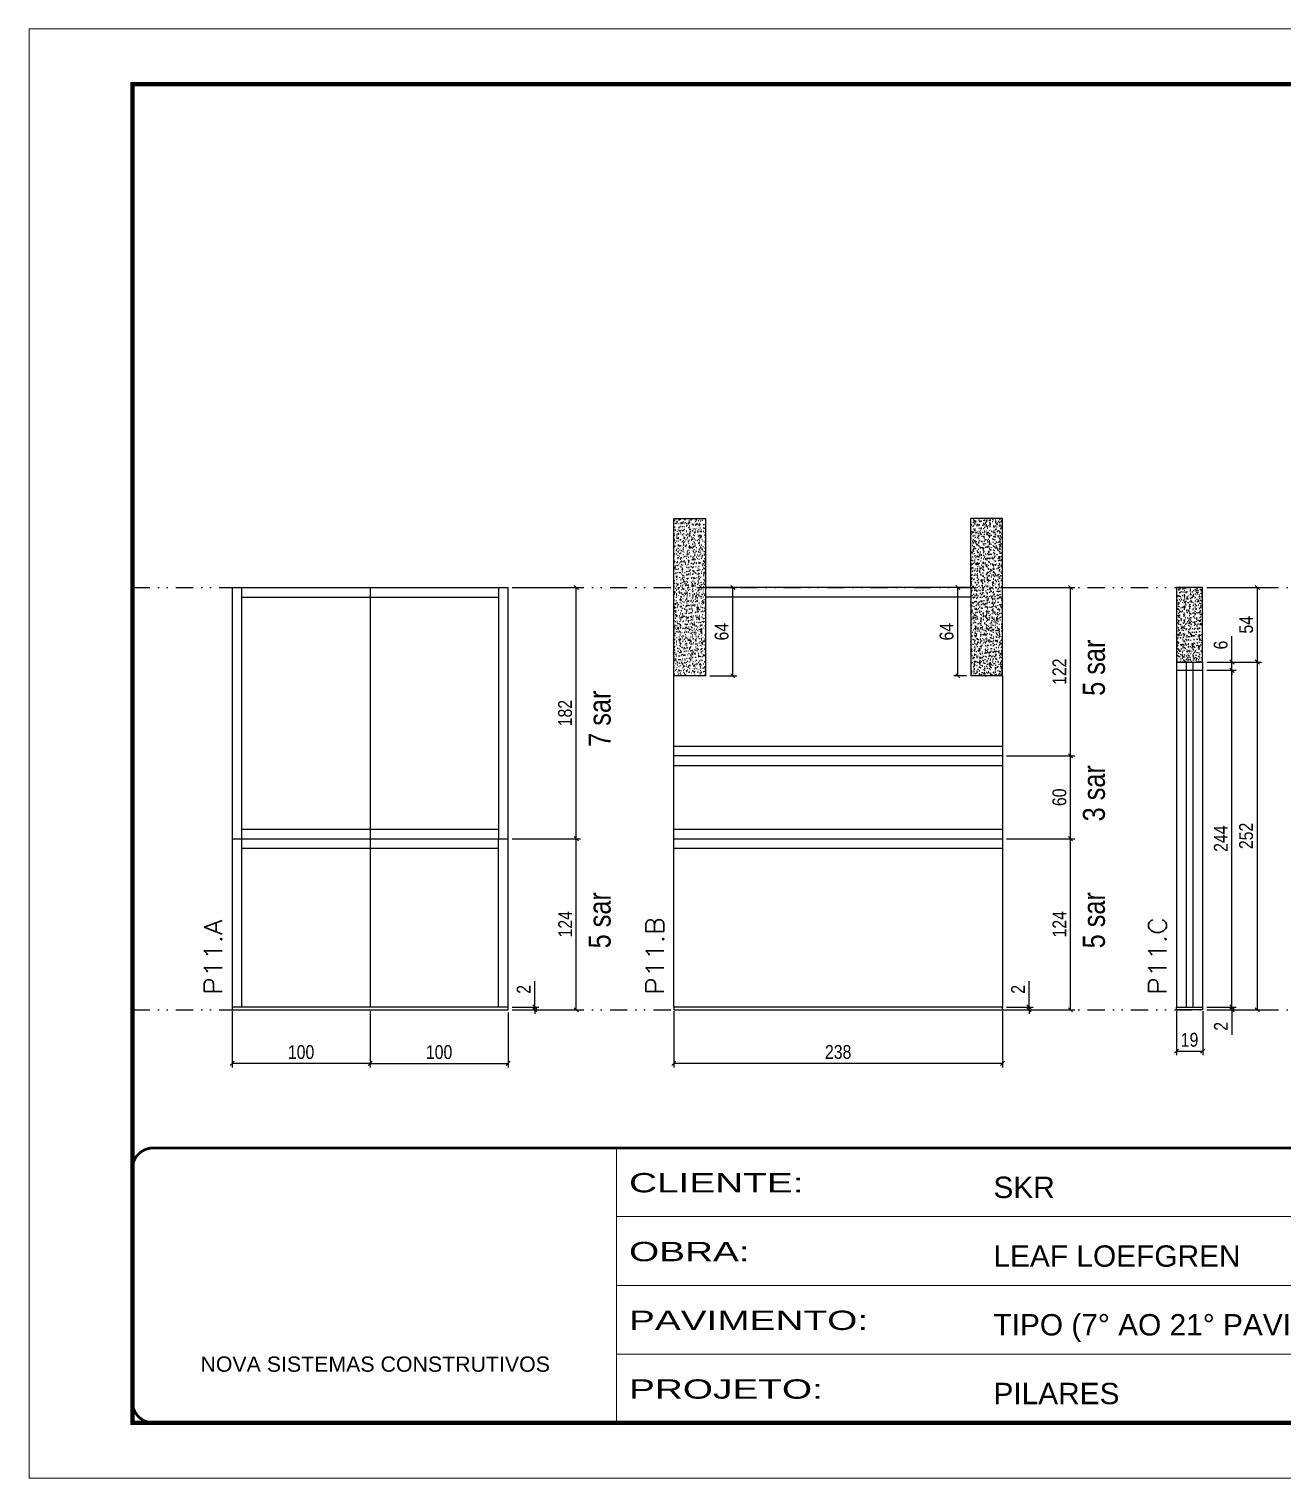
# Model space of a CAD drawing. Extents: x 14400 to 27878, y -21631 to 6985.
# Drawn here: x 16012 to 16920, y 1340 to 2390 of the extents above; entities that cross this region are included whole.
import ezdxf

# ---------------------------------------------------------------- set-up
doc = ezdxf.new("R2010")
doc.units = 0
for name, pattern in [('CONTINUO', [0]), ('DASHED', [0.75, 0.5, -0.25]), ('DIVIDE2', [0.625, 0.25, -0.125, 0, -0.125, 0, -0.125])]:
    doc.linetypes.add(name, pattern=pattern)
for name, color, linetype in [('COTA', 241, 'Continuous'), ('NOMENCLATURA', 7, 'Continuous'), ('Nível', 160, 'Continuous'), ('Painéis', 200, 'Continuous'), ('SARR_2.2x7', 40, 'Continuous')]:
    doc.layers.add(name, color=color, linetype=linetype)
for name, color, linetype, lineweight in [('Folhas', 255, 'Continuous', 9), ('SARRAFO DE PRESSAO', 251, 'DASHED', 9), ('Texto Seção', 7, 'Continuous', 15)]:
    doc.layers.add(name, color=color, linetype=linetype, lineweight=lineweight)
doc.styles.add('ARIAL', font='arial.ttf')
doc.styles.add('ARIAL_NARROW', font='ARIALN.TTF', dxfattribs={"height": 0.2})
doc.styles.add('COTA TECNICA', font='techl___.ttf', dxfattribs={"height": 10})
doc.styles.add('COTA TECNICA-50', font='techl___.ttf', dxfattribs={"height": 10})
doc.styles.add('REGUA-120', font='ROMANS.shx', dxfattribs={"height": 15})
doc.styles.add('Tecnologia', font='')
doc.styles.get('Tecnologia').set_extended_font_data('Forgotten Futurist')
doc.dimstyles.new('COTA PAINEL-50', dxfattribs={"dimtxt": 10, "dimasz": 3, "dimexe": 3, "dimexo": 3, "dimgap": 3, "dimtad": 1, "dimdec": 1, "dimzin": 12, "dimdsep": 46, "dimtxsty": 'COTA TECNICA-50', "dimblk1": 'OBLIQUE', "dimblk2": 'OBLIQUE', "dimsah": 1, "dimcen": 0.9, "dimclrd": 4, "dimclre": 4, "dimclrt": 240, "dimadec": 1, "dimazin": 3, "dimtfac": 1, "dimtdec": 1, "dimtmove": 0, "dimatfit": 3, "dimfxl": 1, "dimtolj": 1, "dimtzin": 12, "dimarcsym": 0})
doc.dimstyles.new('PAINEL', dxfattribs={"dimtxt": 10, "dimasz": 3, "dimexe": 3, "dimexo": 3, "dimgap": 3, "dimtad": 1, "dimdec": 1, "dimzin": 12, "dimdsep": 46, "dimtxsty": 'COTA TECNICA', "dimblk1": 'OBLIQUE', "dimblk2": 'OBLIQUE', "dimsah": 1, "dimcen": 0.9, "dimclrd": 4, "dimclre": 4, "dimclrt": 240, "dimadec": 1, "dimazin": 3, "dimtfac": 1, "dimtdec": 1, "dimtmove": 0, "dimatfit": 3, "dimfxl": 1, "dimtolj": 1, "dimtzin": 12, "dimarcsym": 0})
pattern_1 = [(50, (-1555.879, -1148.575), (5.4655401, -0.4781726), [0.5715, -6.2865]), (355, (-1555.879, -1148.575), (-1.0573026, 5.7317054), [0.4572, -5.0292175]), (100.451445, (-1555.4234, -1148.615), (4.4082374, 5.2535326), [0.4857003, -5.3427073]), (46.1842, (-1555.879, -1147.051), (8.1323712, -1.2612698), [0.85725, -9.42975]), (96.63556, (-1555.201, -1147.156), (7.122124, 7.4227837), [0.7285507, -8.0140682]), (351.18415, (-1555.879, -1147.051), (7.122124, 7.4227837), [0.685799, -7.543792]), (21, (-1555.117, -1147.432), (4.5484317, -3.067956), [0.5715, -6.2865]), (326, (-1555.117, -1147.432), (1.8540609, 5.525639), [0.4572, -5.0292]), (71.451445, (-1554.738, -1147.688), (6.4024926, 2.457683), [0.4857003, -5.3426981]), (37.5, (-1555.8788, -1148.5751), (0.0926581, 2.53665117), [0, -4.96824, 0, -5.1054, 0, -5.04825]), (7.5, (-1555.8788, -1148.575), (2.00458988, 3.00541724), [0, -2.91084, 0, -4.85394, 0, -1.92405]), (327.5, (-1557.578, -1148.5751), (4.06771786, -0.17186232), [0, -1.905, 0, -5.9436, 0, -7.8867]), (317.5, (-1558.34, -1148.575), (4.44387544, 0.7627947), [0, -2.4765, 0, -3.94716, 0, -5.6007])]

# ---------------------------------------------------------------- blocks, each defined once
blk = doc.blocks.new('9999999999')
at = {"color": 30, "linetype": 'CONTINUO'}
for p, q in [((98564.6, 34230.2), (98564.6, 34429.4)), ((98564.6, 34379.6), (99584, 34379.6)), ((98564.6, 34329.8), (99488, 34329.8)), ((98564.6, 34280), (99488, 34280))]:
    blk.add_line(p, q, dxfattribs=at)
at = {"color": 30, "linetype": 'CONTINUO', "const_width": 2}
blk.add_lwpolyline([(99584, 34230.2), (99584, 34414.4, 0.414214), (99569, 34429.4), (98229, 34429.4, 0.414214), (98214, 34414.4), (98214, 34245.2, 0.414214), (98229, 34230.2), (99584, 34230.2)], format="xyb", dxfattribs=at)
at = {"layer": 'Folhas'}
blk.add_lwpolyline([(98139, 34190.2), (99624, 34190.2), (99624, 35240.2), (98139, 35240.2)], close=True, dxfattribs=at)
at = {"layer": 'Folhas', "color": 30, "const_width": 3}
blk.add_lwpolyline([(98214, 34230.2), (99584, 34230.2), (99584, 35200.2), (98214, 35200.2)], close=True, dxfattribs=at)
at = {"color": 7, "linetype": 'Continuous', "ltscale": 5, "style": 'ARIAL'}
for s, height, p in [('SKR', 15.48, (98837.7, 34393.1)), ('LEAF LOEFGREN', 15.483, (98837.7, 34343.3)), ('TIPO (7° AO 21° PAVIMENTO)', 15.483, (98837.7, 34293.5)), ('NOVA SISTEMAS CONSTRUTIVOS', 11.059, (98263.2, 34267.2)), ('PILARES', 15.48, (98837.7, 34243.7))]:
    blk.add_text(s, height=height, dxfattribs=at).set_placement(p)
at = {"layer": 'Folhas', "color": 7, "style": 'Tecnologia', "width": 1.5}
for s, p in [('CLIENTE:', (98573.7, 34397.2)), ('OBRA:', (98573.7, 34347.3)), ('PAVIMENTO:', (98573.7, 34297.5)), ('PROJETO:', (98573.7, 34247.7))]:
    blk.add_text(s, height=14, dxfattribs=at).set_placement(p)
blk = doc.blocks.new('_Oblique')
at = {"color": 0, "linetype": 'ByBlock', "lineweight": -2}
blk.add_line((-0.5, -0.5), (0.5, 0.5), dxfattribs=at)
blk = doc.blocks.new('*D1113')
at = {"layer": 'COTA', "color": 4, "lineweight": -2, "transparency": 16777216}
for p, q in [((16159.1, 1678.7), (16159.1, 1637.9)), ((16259.1, 1678.7), (16259.1, 1637.9)), ((16259.1, 1640.9), (16159.1, 1640.9))]:
    blk.add_line(p, q, dxfattribs=at)
at = {"layer": 'Defpoints', "color": 0, "transparency": 16777216}
for p in [(16159.1, 1681.7), (16259.1, 1681.7), (16159.1, 1640.9)]:
    blk.add_point(p, dxfattribs=at)
at = {"layer": 'COTA', "color": 4, "lineweight": -2, "transparency": 16777216, "xscale": 3, "yscale": 3, "zscale": 3, "rotation": 180}
blk.add_blockref('_Oblique', (16159.1, 1640.9), dxfattribs=at)
at = {"layer": 'COTA', "color": 4, "lineweight": -2, "transparency": 16777216, "xscale": 3, "yscale": 3, "zscale": 3}
blk.add_blockref('_Oblique', (16259.1, 1640.9), dxfattribs=at)
at = {"layer": 'COTA', "color": 240, "transparency": 16777216, "insert": (16209.1, 1649), "char_height": 10, "attachment_point": 5, "style": 'COTA TECNICA'}
blk.add_mtext('\\A1;100', dxfattribs=at)
blk = doc.blocks.new('*D1114')
at = {"layer": 'COTA', "color": 4, "lineweight": -2, "transparency": 16777216}
for p, q in [((16378.4, 1681.7), (16378.4, 1700.5)), ((16362.1, 1681.7), (16381.4, 1681.7)), ((16378.4, 1679.7), (16378.4, 1681.7)), ((16362.1, 1679.7), (16381.4, 1679.7)), ((16378.4, 1679.7), (16378.4, 1676.7))]:
    blk.add_line(p, q, dxfattribs=at)
at = {"layer": 'Defpoints', "color": 0, "transparency": 16777216}
for p in [(16359.1, 1681.7), (16359.1, 1679.7), (16378.4, 1679.7)]:
    blk.add_point(p, dxfattribs=at)
at = {"layer": 'COTA', "color": 4, "lineweight": -2, "transparency": 16777216, "xscale": 3, "yscale": 3, "zscale": 3}
for p, rotation in [((16378.4, 1681.7), 270), ((16378.4, 1679.7), 90)]:
    blk.add_blockref('_Oblique', p, dxfattribs=dict(at, rotation=rotation))
at = {"layer": 'COTA', "color": 240, "transparency": 16777216, "insert": (16370.4, 1694.5), "char_height": 10, "attachment_point": 5, "rotation": 90, "style": 'COTA TECNICA-50'}
blk.add_mtext('\\A1;2', dxfattribs=at)
blk = doc.blocks.new('*D1115')
at = {"layer": 'COTA', "color": 4, "linetype": 'ByBlock', "lineweight": -2, "transparency": 16777216}
for p, q in [((16362.1, 1803.7), (16411.5, 1803.7)), ((16408.5, 1679.7), (16408.5, 1803.7)), ((16362.1, 1679.7), (16411.5, 1679.7))]:
    blk.add_line(p, q, dxfattribs=at)
at = {"layer": 'Defpoints', "color": 0, "linetype": 'ByBlock', "transparency": 16777216}
for p in [(16359.1, 1803.7), (16408.5, 1803.7), (16359.1, 1679.7)]:
    blk.add_point(p, dxfattribs=at)
at = {"layer": 'COTA', "color": 4, "linetype": 'ByBlock', "lineweight": -2, "transparency": 16777216, "xscale": 3, "yscale": 3, "zscale": 3}
for p, rotation in [((16408.5, 1803.7), 90), ((16408.5, 1679.7), 270)]:
    blk.add_blockref('_Oblique', p, dxfattribs=dict(at, rotation=rotation))
at = {"layer": 'COTA', "color": 240, "linetype": 'ByBlock', "transparency": 16777216, "insert": (16400.4, 1741.7), "char_height": 10, "attachment_point": 5, "rotation": 90, "style": 'COTA TECNICA'}
blk.add_mtext('\\A1;124', dxfattribs=at)
blk = doc.blocks.new('*D1116')
at = {"layer": 'COTA', "color": 4, "lineweight": -2, "transparency": 16777216}
for p, q in [((16479.2, 1678.7), (16479.2, 1637.9)), ((16717.2, 1678.7), (16717.2, 1637.9)), ((16717.2, 1640.9), (16479.2, 1640.9))]:
    blk.add_line(p, q, dxfattribs=at)
at = {"layer": 'Defpoints', "color": 0, "transparency": 16777216}
for p in [(16479.2, 1681.7), (16717.2, 1681.7), (16479.2, 1640.9)]:
    blk.add_point(p, dxfattribs=at)
at = {"layer": 'COTA', "color": 4, "lineweight": -2, "transparency": 16777216, "xscale": 3, "yscale": 3, "zscale": 3, "rotation": 180}
blk.add_blockref('_Oblique', (16479.2, 1640.9), dxfattribs=at)
at = {"layer": 'COTA', "color": 4, "lineweight": -2, "transparency": 16777216, "xscale": 3, "yscale": 3, "zscale": 3}
blk.add_blockref('_Oblique', (16717.2, 1640.9), dxfattribs=at)
at = {"layer": 'COTA', "color": 240, "transparency": 16777216, "insert": (16598.2, 1649.1), "char_height": 10, "attachment_point": 5, "style": 'COTA TECNICA'}
blk.add_mtext('\\A1;238', dxfattribs=at)
blk = doc.blocks.new('*D1117')
at = {"layer": 'COTA', "color": 4, "lineweight": -2, "transparency": 16777216}
for p, q in [((16736.5, 1681.7), (16736.5, 1700.5)), ((16720.2, 1681.7), (16739.5, 1681.7)), ((16736.5, 1679.7), (16736.5, 1681.7)), ((16720.2, 1679.7), (16739.5, 1679.7)), ((16736.5, 1679.7), (16736.5, 1676.7))]:
    blk.add_line(p, q, dxfattribs=at)
at = {"layer": 'Defpoints', "color": 0, "transparency": 16777216}
for p in [(16717.2, 1681.7), (16717.2, 1679.7), (16736.5, 1679.7)]:
    blk.add_point(p, dxfattribs=at)
at = {"layer": 'COTA', "color": 4, "lineweight": -2, "transparency": 16777216, "xscale": 3, "yscale": 3, "zscale": 3}
for p, rotation in [((16736.5, 1681.7), 270), ((16736.5, 1679.7), 90)]:
    blk.add_blockref('_Oblique', p, dxfattribs=dict(at, rotation=rotation))
at = {"layer": 'COTA', "color": 240, "transparency": 16777216, "insert": (16728.5, 1694.5), "char_height": 10, "attachment_point": 5, "rotation": 90, "style": 'COTA TECNICA-50'}
blk.add_mtext('\\A1;2', dxfattribs=at)
blk = doc.blocks.new('*D1118')
at = {"layer": 'COTA', "color": 4, "linetype": 'ByBlock', "lineweight": -2, "transparency": 16777216}
for p, q in [((16720.2, 1803.7), (16769.6, 1803.7)), ((16766.6, 1679.7), (16766.6, 1803.7)), ((16720.2, 1679.7), (16769.6, 1679.7))]:
    blk.add_line(p, q, dxfattribs=at)
at = {"layer": 'Defpoints', "color": 0, "linetype": 'ByBlock', "transparency": 16777216}
for p in [(16717.2, 1803.7), (16766.6, 1803.7), (16717.2, 1679.7)]:
    blk.add_point(p, dxfattribs=at)
at = {"layer": 'COTA', "color": 4, "linetype": 'ByBlock', "lineweight": -2, "transparency": 16777216, "xscale": 3, "yscale": 3, "zscale": 3}
for p, rotation in [((16766.6, 1803.7), 90), ((16766.6, 1679.7), 270)]:
    blk.add_blockref('_Oblique', p, dxfattribs=dict(at, rotation=rotation))
at = {"layer": 'COTA', "color": 240, "linetype": 'ByBlock', "transparency": 16777216, "insert": (16758.5, 1741.7), "char_height": 10, "attachment_point": 5, "rotation": 90, "style": 'COTA TECNICA'}
blk.add_mtext('\\A1;124', dxfattribs=at)
blk = doc.blocks.new('*D1119')
at = {"layer": 'COTA', "color": 4, "lineweight": -2, "transparency": 16777216}
for p, q in [((16259.1, 1678.7), (16259.1, 1637.9)), ((16359.1, 1677.7), (16359.1, 1637.9)), ((16259.1, 1640.9), (16359.1, 1640.9))]:
    blk.add_line(p, q, dxfattribs=at)
at = {"layer": 'Defpoints', "color": 0, "transparency": 16777216}
for p in [(16259.1, 1681.7), (16359.1, 1680.7), (16359.1, 1640.9)]:
    blk.add_point(p, dxfattribs=at)
at = {"layer": 'COTA', "color": 4, "lineweight": -2, "transparency": 16777216, "xscale": 3, "yscale": 3, "zscale": 3, "rotation": 180}
blk.add_blockref('_Oblique', (16259.1, 1640.9), dxfattribs=at)
at = {"layer": 'COTA', "color": 4, "lineweight": -2, "transparency": 16777216, "xscale": 3, "yscale": 3, "zscale": 3}
blk.add_blockref('_Oblique', (16359.1, 1640.9), dxfattribs=at)
at = {"layer": 'COTA', "color": 240, "transparency": 16777216, "insert": (16309.1, 1649), "char_height": 10, "attachment_point": 5, "style": 'COTA TECNICA'}
blk.add_mtext('\\A1;100', dxfattribs=at)
blk = doc.blocks.new('*D1120')
at = {"layer": 'COTA', "color": 4, "lineweight": -2, "transparency": 16777216}
for p, q in [((16505.2, 1985.7), (16524.9, 1985.7)), ((16521.9, 1921.7), (16521.9, 1985.7)), ((16505.2, 1921.7), (16524.9, 1921.7))]:
    blk.add_line(p, q, dxfattribs=at)
at = {"layer": 'Defpoints', "color": 0, "transparency": 16777216}
for p in [(16502.2, 1985.7), (16521.9, 1985.7), (16502.2, 1921.7)]:
    blk.add_point(p, dxfattribs=at)
at = {"layer": 'COTA', "color": 4, "lineweight": -2, "transparency": 16777216, "xscale": 3, "yscale": 3, "zscale": 3}
for p, rotation in [((16521.9, 1985.7), 90), ((16521.9, 1921.7), 270)]:
    blk.add_blockref('_Oblique', p, dxfattribs=dict(at, rotation=rotation))
at = {"layer": 'COTA', "color": 240, "transparency": 16777216, "insert": (16513.8, 1953.7), "char_height": 10, "attachment_point": 5, "rotation": 90, "style": 'COTA TECNICA'}
blk.add_mtext('\\A1;64', dxfattribs=at)
blk = doc.blocks.new('*D1147')
at = {"layer": 'COTA', "color": 4, "lineweight": -2, "transparency": 16777216}
for p, q in [((16691.2, 1985.7), (16681.9, 1985.7)), ((16684.9, 1921.7), (16684.9, 1985.7)), ((16691.2, 1921.7), (16681.9, 1921.7))]:
    blk.add_line(p, q, dxfattribs=at)
at = {"layer": 'Defpoints', "color": 0, "transparency": 16777216}
for p in [(16684.9, 1985.7), (16694.2, 1985.7), (16694.2, 1921.7)]:
    blk.add_point(p, dxfattribs=at)
at = {"layer": 'COTA', "color": 4, "lineweight": -2, "transparency": 16777216, "xscale": 3, "yscale": 3, "zscale": 3}
for p, rotation in [((16684.9, 1985.7), 90), ((16684.9, 1921.7), 270)]:
    blk.add_blockref('_Oblique', p, dxfattribs=dict(at, rotation=rotation))
at = {"layer": 'COTA', "color": 240, "transparency": 16777216, "insert": (16676.8, 1953.7), "char_height": 10, "attachment_point": 5, "rotation": 90, "style": 'COTA TECNICA'}
blk.add_mtext('\\A1;64', dxfattribs=at)
blk = doc.blocks.new('*D1148')
at = {"layer": 'COTA', "color": 4, "lineweight": -2, "transparency": 16777216}
for p, q in [((16720.2, 1863.7), (16769.6, 1863.7)), ((16766.6, 1803.7), (16766.6, 1863.7)), ((16720.2, 1803.7), (16769.6, 1803.7))]:
    blk.add_line(p, q, dxfattribs=at)
at = {"layer": 'Defpoints', "color": 0, "transparency": 16777216}
for p in [(16717.2, 1863.7), (16766.6, 1863.7), (16717.2, 1803.7)]:
    blk.add_point(p, dxfattribs=at)
at = {"layer": 'COTA', "color": 4, "lineweight": -2, "transparency": 16777216, "xscale": 3, "yscale": 3, "zscale": 3}
for p, rotation in [((16766.6, 1863.7), 90), ((16766.6, 1803.7), 270)]:
    blk.add_blockref('_Oblique', p, dxfattribs=dict(at, rotation=rotation))
at = {"layer": 'COTA', "color": 240, "transparency": 16777216, "insert": (16758.5, 1833.7), "char_height": 10, "attachment_point": 5, "rotation": 90, "style": 'COTA TECNICA'}
blk.add_mtext('\\A1;60', dxfattribs=at)
blk = doc.blocks.new('*D1149')
at = {"layer": 'COTA', "color": 4, "lineweight": -2, "transparency": 16777216}
for p, q in [((16720.2, 1985.7), (16769.6, 1985.7)), ((16766.6, 1863.7), (16766.6, 1985.7)), ((16720.2, 1863.7), (16769.6, 1863.7))]:
    blk.add_line(p, q, dxfattribs=at)
at = {"layer": 'Defpoints', "color": 0, "transparency": 16777216}
for p in [(16717.2, 1985.7), (16766.6, 1985.7), (16717.2, 1863.7)]:
    blk.add_point(p, dxfattribs=at)
at = {"layer": 'COTA', "color": 4, "lineweight": -2, "transparency": 16777216, "xscale": 3, "yscale": 3, "zscale": 3}
for p, rotation in [((16766.6, 1985.7), 90), ((16766.6, 1863.7), 270)]:
    blk.add_blockref('_Oblique', p, dxfattribs=dict(at, rotation=rotation))
at = {"layer": 'COTA', "color": 240, "transparency": 16777216, "insert": (16758.5, 1924.7), "char_height": 10, "attachment_point": 5, "rotation": 90, "style": 'COTA TECNICA'}
blk.add_mtext('\\A1;122', dxfattribs=at)
blk = doc.blocks.new('*D1144')
at = {"layer": 'COTA', "color": 4, "lineweight": -2, "transparency": 16777216}
for p, q in [((16843.3, 1678.7), (16843.3, 1646.8)), ((16862.3, 1678.7), (16862.3, 1646.8)), ((16843.3, 1649.8), (16862.3, 1649.8))]:
    blk.add_line(p, q, dxfattribs=at)
at = {"layer": 'Defpoints', "color": 0, "transparency": 16777216}
for p in [(16843.3, 1681.7), (16862.3, 1681.7), (16862.3, 1649.8)]:
    blk.add_point(p, dxfattribs=at)
at = {"layer": 'COTA', "color": 4, "lineweight": -2, "transparency": 16777216, "xscale": 3, "yscale": 3, "zscale": 3, "rotation": 180}
blk.add_blockref('_Oblique', (16843.3, 1649.8), dxfattribs=at)
at = {"layer": 'COTA', "color": 4, "lineweight": -2, "transparency": 16777216, "xscale": 3, "yscale": 3, "zscale": 3}
blk.add_blockref('_Oblique', (16862.3, 1649.8), dxfattribs=at)
at = {"layer": 'COTA', "color": 240, "transparency": 16777216, "insert": (16852.8, 1657.9), "char_height": 10, "attachment_point": 5, "style": 'COTA TECNICA'}
blk.add_mtext('\\A1;19', dxfattribs=at)
blk = doc.blocks.new('*D1145')
at = {"layer": 'COTA', "color": 4, "lineweight": -2, "transparency": 16777216}
for p, q in [((16865.3, 1681.7), (16886.5, 1681.7)), ((16883.5, 1681.7), (16883.5, 1684.7)), ((16883.5, 1681.7), (16883.5, 1679.7)), ((16865.3, 1679.7), (16886.5, 1679.7)), ((16883.5, 1679.7), (16883.5, 1661.6))]:
    blk.add_line(p, q, dxfattribs=at)
at = {"layer": 'Defpoints', "color": 0, "transparency": 16777216}
for p in [(16862.3, 1681.7), (16883.5, 1681.7), (16862.3, 1679.7)]:
    blk.add_point(p, dxfattribs=at)
at = {"layer": 'COTA', "color": 4, "lineweight": -2, "transparency": 16777216, "xscale": 3, "yscale": 3, "zscale": 3}
for p, rotation in [((16883.5, 1681.7), 270), ((16883.5, 1679.7), 90)]:
    blk.add_blockref('_Oblique', p, dxfattribs=dict(at, rotation=rotation))
at = {"layer": 'COTA', "color": 240, "transparency": 16777216, "insert": (16875.5, 1667.7), "char_height": 10, "attachment_point": 5, "rotation": 90, "style": 'COTA TECNICA-50'}
blk.add_mtext('\\A1;2', dxfattribs=at)
blk = doc.blocks.new('*D1146')
at = {"layer": 'COTA', "color": 4, "lineweight": -2, "transparency": 16777216}
for p, q in [((16865.3, 1931.7), (16904.9, 1931.7)), ((16901.9, 1679.7), (16901.9, 1931.7)), ((16865.3, 1679.7), (16904.9, 1679.7))]:
    blk.add_line(p, q, dxfattribs=at)
at = {"layer": 'Defpoints', "color": 0, "transparency": 16777216}
for p in [(16862.3, 1931.7), (16901.9, 1931.7), (16862.3, 1679.7)]:
    blk.add_point(p, dxfattribs=at)
at = {"layer": 'COTA', "color": 4, "lineweight": -2, "transparency": 16777216, "xscale": 3, "yscale": 3, "zscale": 3}
for p, rotation in [((16901.9, 1931.7), 90), ((16901.9, 1679.7), 270)]:
    blk.add_blockref('_Oblique', p, dxfattribs=dict(at, rotation=rotation))
at = {"layer": 'COTA', "color": 240, "transparency": 16777216, "insert": (16893.8, 1805.7), "char_height": 10, "attachment_point": 5, "rotation": 90, "style": 'COTA TECNICA-50'}
blk.add_mtext('\\A1;252', dxfattribs=at)
blk = doc.blocks.new('*D1150')
at = {"layer": 'COTA', "color": 4, "lineweight": -2, "transparency": 16777216}
for p, q in [((16865.3, 1985.7), (16904.9, 1985.7)), ((16901.9, 1931.7), (16901.9, 1985.7)), ((16865.3, 1931.7), (16904.9, 1931.7))]:
    blk.add_line(p, q, dxfattribs=at)
at = {"layer": 'Defpoints', "color": 0, "transparency": 16777216}
for p in [(16862.3, 1985.7), (16901.9, 1985.7), (16862.3, 1931.7)]:
    blk.add_point(p, dxfattribs=at)
at = {"layer": 'COTA', "color": 4, "lineweight": -2, "transparency": 16777216, "xscale": 3, "yscale": 3, "zscale": 3}
for p, rotation in [((16901.9, 1985.7), 90), ((16901.9, 1931.7), 270)]:
    blk.add_blockref('_Oblique', p, dxfattribs=dict(at, rotation=rotation))
at = {"layer": 'COTA', "color": 240, "transparency": 16777216, "insert": (16893.8, 1958.7), "char_height": 10, "attachment_point": 5, "rotation": 90, "style": 'COTA TECNICA'}
blk.add_mtext('\\A1;54', dxfattribs=at)
blk = doc.blocks.new('*D2873')
at = {"layer": 'COTA', "color": 4, "lineweight": -2, "transparency": 16777216}
for p, q in [((16362.1, 1985.7), (16411.5, 1985.7)), ((16408.5, 1803.7), (16408.5, 1985.7)), ((16362.1, 1803.7), (16411.5, 1803.7))]:
    blk.add_line(p, q, dxfattribs=at)
at = {"layer": 'Defpoints', "color": 0, "transparency": 16777216}
for p in [(16359.1, 1985.7), (16408.5, 1985.7), (16359.1, 1803.7)]:
    blk.add_point(p, dxfattribs=at)
at = {"layer": 'COTA', "color": 4, "lineweight": -2, "transparency": 16777216, "xscale": 3, "yscale": 3, "zscale": 3}
for p, rotation in [((16408.5, 1985.7), 90), ((16408.5, 1803.7), 270)]:
    blk.add_blockref('_Oblique', p, dxfattribs=dict(at, rotation=rotation))
at = {"layer": 'COTA', "color": 240, "transparency": 16777216, "insert": (16400.4, 1894.7), "char_height": 10, "attachment_point": 5, "rotation": 90, "style": 'COTA TECNICA'}
blk.add_mtext('\\A1;182', dxfattribs=at)
blk = doc.blocks.new('*D4620')
at = {"layer": 'COTA', "color": 4, "lineweight": -2, "transparency": 16777216}
for p, q in [((16865.3, 1925.7), (16886.5, 1925.7)), ((16883.5, 1681.7), (16883.5, 1925.7)), ((16865.3, 1681.7), (16886.5, 1681.7))]:
    blk.add_line(p, q, dxfattribs=at)
at = {"layer": 'Defpoints', "color": 0, "transparency": 16777216}
for p in [(16862.3, 1925.7), (16883.5, 1925.7), (16862.3, 1681.7)]:
    blk.add_point(p, dxfattribs=at)
at = {"layer": 'COTA', "color": 4, "lineweight": -2, "transparency": 16777216, "xscale": 3, "yscale": 3, "zscale": 3}
for p, rotation in [((16883.5, 1925.7), 90), ((16883.5, 1681.7), 270)]:
    blk.add_blockref('_Oblique', p, dxfattribs=dict(at, rotation=rotation))
at = {"layer": 'COTA', "color": 240, "transparency": 16777216, "insert": (16875.4, 1803.7), "char_height": 10, "attachment_point": 5, "rotation": 90, "style": 'COTA TECNICA'}
blk.add_mtext('\\A1;244', dxfattribs=at)
blk = doc.blocks.new('*D4621')
at = {"layer": 'COTA', "color": 4, "lineweight": -2, "transparency": 16777216}
for p, q in [((16883.5, 1931.7), (16883.5, 1950.4)), ((16865.3, 1931.7), (16886.5, 1931.7)), ((16865.3, 1925.7), (16886.5, 1925.7)), ((16883.5, 1925.7), (16883.5, 1931.7)), ((16883.5, 1925.7), (16883.5, 1922.7))]:
    blk.add_line(p, q, dxfattribs=at)
at = {"layer": 'Defpoints', "color": 0, "transparency": 16777216}
for p in [(16862.3, 1931.7), (16862.3, 1925.7), (16883.5, 1931.7)]:
    blk.add_point(p, dxfattribs=at)
at = {"layer": 'COTA', "color": 4, "lineweight": -2, "transparency": 16777216, "xscale": 3, "yscale": 3, "zscale": 3}
for p, rotation in [((16883.5, 1931.7), 270), ((16883.5, 1925.7), 90)]:
    blk.add_blockref('_Oblique', p, dxfattribs=dict(at, rotation=rotation))
at = {"layer": 'COTA', "color": 240, "transparency": 16777216, "insert": (16875.4, 1944), "char_height": 10, "attachment_point": 5, "rotation": 90, "style": 'COTA TECNICA'}
blk.add_mtext('\\A1;6', dxfattribs=at)

msp = doc.modelspace()

# ---------------------------------------------------------------- hatches: boundary and pattern name
at = {"layer": 'COTA'}
h = msp.add_hatch(dxfattribs=at)
h.set_pattern_fill('AR-CONC', color=256, scale=0.03)
h.set_pattern_definition(pattern_1)
h.paths.add_polyline_path([(16502.219, 2035.71), (16479.219, 2035.71), (16479.219, 1985.71), (16502.219, 1985.71)])
h.paths.add_polyline_path([(16502.219, 1985.71), (16479.219, 1985.71), (16479.219, 1921.71), (16502.219, 1921.71)])
h = msp.add_hatch(dxfattribs=at)
h.set_pattern_fill('AR-CONC', color=256, scale=0.03)
h.set_pattern_definition(pattern_1)
h.paths.add_polyline_path([(16694.219, 2035.71), (16717.219, 2035.71), (16717.219, 1985.71), (16694.219, 1985.71)])
h.paths.add_polyline_path([(16694.219, 1985.71), (16717.219, 1985.71), (16717.219, 1921.71), (16694.219, 1921.71)])
h = msp.add_hatch(dxfattribs=at)
h.set_pattern_fill('AR-CONC', color=256, scale=0.03)
h.set_pattern_definition([(50, (-1899.7774, -2347.15), (5.4655401, -0.4781726), [0.5715, -6.2865]), (355, (-1899.7774, -2347.15), (-1.0573026, 5.7317054), [0.4572, -5.0292175]), (100.451445, (-1899.322, -2347.19), (4.4082374, 5.2535326), [0.4857003, -5.3427073]), (46.1842, (-1899.7774, -2345.626), (8.1323712, -1.2612698), [0.85725, -9.42975]), (96.635558, (-1899.1, -2345.731), (7.122124, 7.4227837), [0.7285507, -8.0140682]), (351.18415, (-1899.777, -2345.626), (7.122124, 7.4227837), [0.685799, -7.543792]), (21, (-1899.0154, -2346.007), (4.5484317, -3.0679559), [0.5715, -6.2865]), (326, (-1899.0154, -2346.007), (1.8540609, 5.525639), [0.4572, -5.0292]), (71.451445, (-1898.6364, -2346.263), (6.4024926, 2.457683), [0.4857003, -5.3426981]), (37.5, (-1899.7774, -2347.1502), (0.0926581, 2.53665117), [0, -4.96824, 0, -5.1054, 0, -5.04825]), (7.5, (-1899.7774, -2347.1502), (2.00458988, 3.00541724), [0, -2.91084, 0, -4.85394, 0, -1.92405]), (327.5, (-1901.4767, -2347.1502), (4.06771786, -0.17186232), [0, -1.905, 0, -5.9436, 0, -7.8867]), (317.5, (-1902.2387, -2347.1502), (4.44387544, 0.7627947), [0, -2.4765, 0, -3.94716, 0, -5.6007])])
h.paths.add_polyline_path([(16843.276, 1931.71), (16862.276, 1931.71), (16862.276, 1985.71), (16843.276, 1985.71)])

# ---------------------------------------------------------------- linework, layer by layer
for p, q in [((16479.219, 1921.71), (16479.219, 2035.71)), ((16479.219, 2035.71), (16502.219, 2035.71)), ((16502.219, 1985.71), (16502.219, 2035.71)), ((16717.219, 2035.71), (16694.219, 2035.71)), ((16694.219, 1985.71), (16694.219, 2035.71)), ((16717.219, 1921.71), (16717.219, 2035.71))]:
    msp.add_line(p, q, dxfattribs=at)
msp.add_lwpolyline([(16843.276, 1931.71), (16862.276, 1931.71), (16862.276, 1985.71), (16843.276, 1985.71)], close=True, dxfattribs=at)
at = {"layer": 'Nível', "color": 4, "linetype": 'DIVIDE2', "ltscale": 50}
for p, q in [((16086.967, 1985.71), (17456.967, 1985.71)), ((16086.967, 1679.71), (17456.967, 1679.71))]:
    msp.add_line(p, q, dxfattribs=at)
at = {"layer": 'Painéis'}
for p, q in [((16159.123, 1985.71), (16159.123, 1681.71)), ((16159.123, 1985.71), (16359.123, 1985.71)), ((16259.123, 1985.71), (16259.123, 1681.71)), ((16359.123, 1681.71), (16359.123, 1985.71)), ((16694.219, 1985.71), (16502.219, 1985.71)), ((16502.219, 1921.71), (16502.219, 1985.71)), ((16694.219, 1985.71), (16694.219, 1921.71)), ((16479.219, 1681.71), (16479.219, 1921.71)), ((16502.219, 1921.71), (16479.219, 1921.71)), ((16717.219, 1921.71), (16694.219, 1921.71)), ((16717.219, 1921.71), (16717.219, 1681.71)), ((16843.276, 1931.71), (16843.276, 1681.71)), ((16843.276, 1931.71), (16862.276, 1931.71)), ((16843.276, 1925.71), (16862.276, 1925.71)), ((16862.276, 1931.71), (16862.276, 1681.71)), ((16717.219, 1863.71), (16479.219, 1863.71)), ((16159.123, 1803.71), (16359.123, 1803.71)), ((16479.219, 1803.71), (16717.219, 1803.71)), ((16843.276, 1681.71), (16862.276, 1681.71)), ((16843.276, 1679.71), (16843.276, 1681.71)), ((16862.276, 1681.71), (16862.276, 1679.71)), ((16862.276, 1679.71), (16843.276, 1679.71))]:
    msp.add_line(p, q, dxfattribs=at)
for points in [[(16359.123, 1681.71), (16159.123, 1681.71), (16159.123, 1679.71), (16359.123, 1679.71)], [(16717.219, 1681.71), (16479.219, 1681.71), (16479.219, 1679.71), (16717.219, 1679.71)]]:
    msp.add_lwpolyline(points, close=True, dxfattribs=at)
at = {"layer": 'SARR_2.2x7'}
for p, q in [((16166.123, 1803.71), (16166.123, 1985.71)), ((16352.123, 1985.71), (16352.123, 1803.71)), ((16166.123, 1978.71), (16259.123, 1978.71)), ((16259.123, 1978.71), (16352.123, 1978.71)), ((16694.219, 1978.71), (16502.219, 1978.71)), ((16850.276, 1931.71), (16850.276, 1681.71)), ((16855.276, 1931.71), (16855.276, 1681.71)), ((16479.219, 1870.71), (16717.219, 1870.71)), ((16479.219, 1856.71), (16717.219, 1856.71)), ((16166.123, 1810.71), (16259.123, 1810.71)), ((16259.123, 1810.71), (16352.123, 1810.71)), ((16479.219, 1810.71), (16717.219, 1810.71)), ((16166.123, 1681.71), (16166.123, 1803.71)), ((16166.123, 1796.71), (16259.123, 1796.71)), ((16259.123, 1796.71), (16352.123, 1796.71)), ((16352.123, 1681.71), (16352.123, 1803.71)), ((16479.219, 1796.71), (16717.219, 1796.71))]:
    msp.add_line(p, q, dxfattribs=at)

# ---------------------------------------------------------------- block references
at = {"layer": 'SARRAFO DE PRESSAO', "color": 6, "linetype": 'ByBlock'}
msp.add_blockref('9999999999', (-82127.011, -32849.778), dxfattribs=at)

# ---------------------------------------------------------------- texts
at = {"layer": 'NOMENCLATURA', "style": 'ARIAL_NARROW'}
for s, p in [('5 sar', (16791.462, 1907.229)), ('7 sar', (16433.366, 1870.272)), ('3 sar', (16791.462, 1816.229)), ('5 sar', (16433.366, 1724.229)), ('5 sar', (16791.462, 1724.229))]:
    msp.add_text(s, height=16, rotation=90, dxfattribs=at).set_placement(p)
at = {"layer": 'Texto Seção', "style": 'REGUA-120', "width": 1.1}
for s, p in [('P11.A', (16151.874, 1690.473)), ('P11.B', (16471.97, 1690.473)), ('P11.C', (16836.027, 1690.473))]:
    msp.add_text(s, height=13, rotation=90, dxfattribs=at).set_placement(p)

# ---------------------------------------------------------------- dimensions: what is measured, and where the dimension line sits
at = {"layer": 'COTA'}
for base, p1, p2, dimstyle, picture, middle in [((16408.491, 1985.71), (16359.123, 1803.71), (16359.123, 1985.71), 'PAINEL', '*D2873', (16400.396, 1894.71)), ((16521.907, 1985.71), (16502.219, 1921.71), (16502.219, 1985.71), 'PAINEL', '*D1120', (16513.805, 1953.71)), ((16684.894, 1985.71), (16694.219, 1921.71), (16694.219, 1985.71), 'PAINEL', '*D1147', (16676.792, 1953.71)), ((16901.92, 1985.71), (16862.276, 1931.71), (16862.276, 1985.71), 'PAINEL', '*D1150', (16893.811, 1958.71)), ((16883.469, 1931.71), (16862.276, 1925.71), (16862.276, 1931.71), 'PAINEL', '*D4621', (16875.367, 1944.043)), ((16901.92, 1931.71), (16862.276, 1679.71), (16862.276, 1931.71), 'COTA PAINEL-50', '*D1146', (16893.811, 1805.71)), ((16883.469, 1925.71), (16862.276, 1681.71), (16862.276, 1925.71), 'PAINEL', '*D4620', (16875.396, 1803.71)), ((16766.586, 1863.71), (16717.219, 1803.71), (16717.219, 1863.71), 'PAINEL', '*D1148', (16758.484, 1833.71))]:
    dim = msp.add_linear_dim(base=base, p1=p1, p2=p2, angle=90, dimstyle=dimstyle, dxfattribs=at)
    dim.commit()
    dim.dimension.update_dxf_attribs({"geometry": picture, "text_midpoint": middle})
for base, p1, p2, angle, override, picture, middle in [((16766.586, 1985.71), (16717.219, 1863.71), (16717.219, 1985.71), 90, {"dimtmove": 1}, '*D1149', (16758.528, 1924.71)), ((16159.123, 1640.887), (16259.123, 1681.71), (16159.123, 1681.71), 180, {"dimarcsym": 2}, '*D1113', (16209.123, 1648.989)), ((16479.219, 1640.887), (16717.219, 1681.71), (16479.219, 1681.71), 180, {"dimarcsym": 2}, '*D1116', (16598.219, 1649.128))]:
    dim = msp.add_linear_dim(base=base, p1=p1, p2=p2, angle=angle, dimstyle='PAINEL', override=override, dxfattribs=at)
    dim.commit()
    dim.dimension.update_dxf_attribs({"geometry": picture, "text_midpoint": middle})
at = {"layer": 'COTA', "linetype": 'ByBlock'}
for p1, p2, picture, middle in [((16359.123, 1679.71), (16359.123, 1803.71), '*D1115', (16400.418, 1741.71)), ((16717.219, 1679.71), (16717.219, 1803.71), '*D1118', (16758.513, 1741.71))]:
    dim = msp.add_aligned_dim(p1=p1, p2=p2, distance=-49.367, dimstyle='PAINEL', dxfattribs=at)
    dim.commit()
    dim.dimension.update_dxf_attribs({"geometry": picture, "text_midpoint": middle})
at = {"layer": 'COTA'}
for base, p1, p2, picture, middle in [((16378.381, 1679.71), (16359.123, 1681.71), (16359.123, 1679.71), '*D1114', (16378.381, 1694.457)), ((16736.477, 1679.71), (16717.219, 1681.71), (16717.219, 1679.71), '*D1117', (16736.477, 1694.457)), ((16883.469, 1681.71), (16862.276, 1679.71), (16862.276, 1681.71), '*D1145', (16883.469, 1667.654))]:
    dim = msp.add_linear_dim(base=base, p1=p1, p2=p2, angle=90, dimstyle='COTA PAINEL-50', dxfattribs=at)
    dim.commit()
    dim.dimension.update_dxf_attribs({"geometry": picture, "text_midpoint": middle, "dimtype": 160})
dim = msp.add_linear_dim(base=(16359.123, 1640.887), p1=(16259.123, 1681.71), p2=(16359.123, 1680.71), dimstyle='PAINEL', dxfattribs=at)
dim.commit()
dim.dimension.update_dxf_attribs({"geometry": '*D1119', "text_midpoint": (16309.123, 1648.989)})
dim = msp.add_linear_dim(base=(16862.276, 1649.816), p1=(16843.276, 1681.71), p2=(16862.276, 1681.71), dimstyle='PAINEL', override={"dimarcsym": 2}, dxfattribs=at)
dim.commit()
dim.dimension.update_dxf_attribs({"geometry": '*D1144', "text_midpoint": (16852.776, 1657.904)})

doc.saveas('drawing.dxf')
